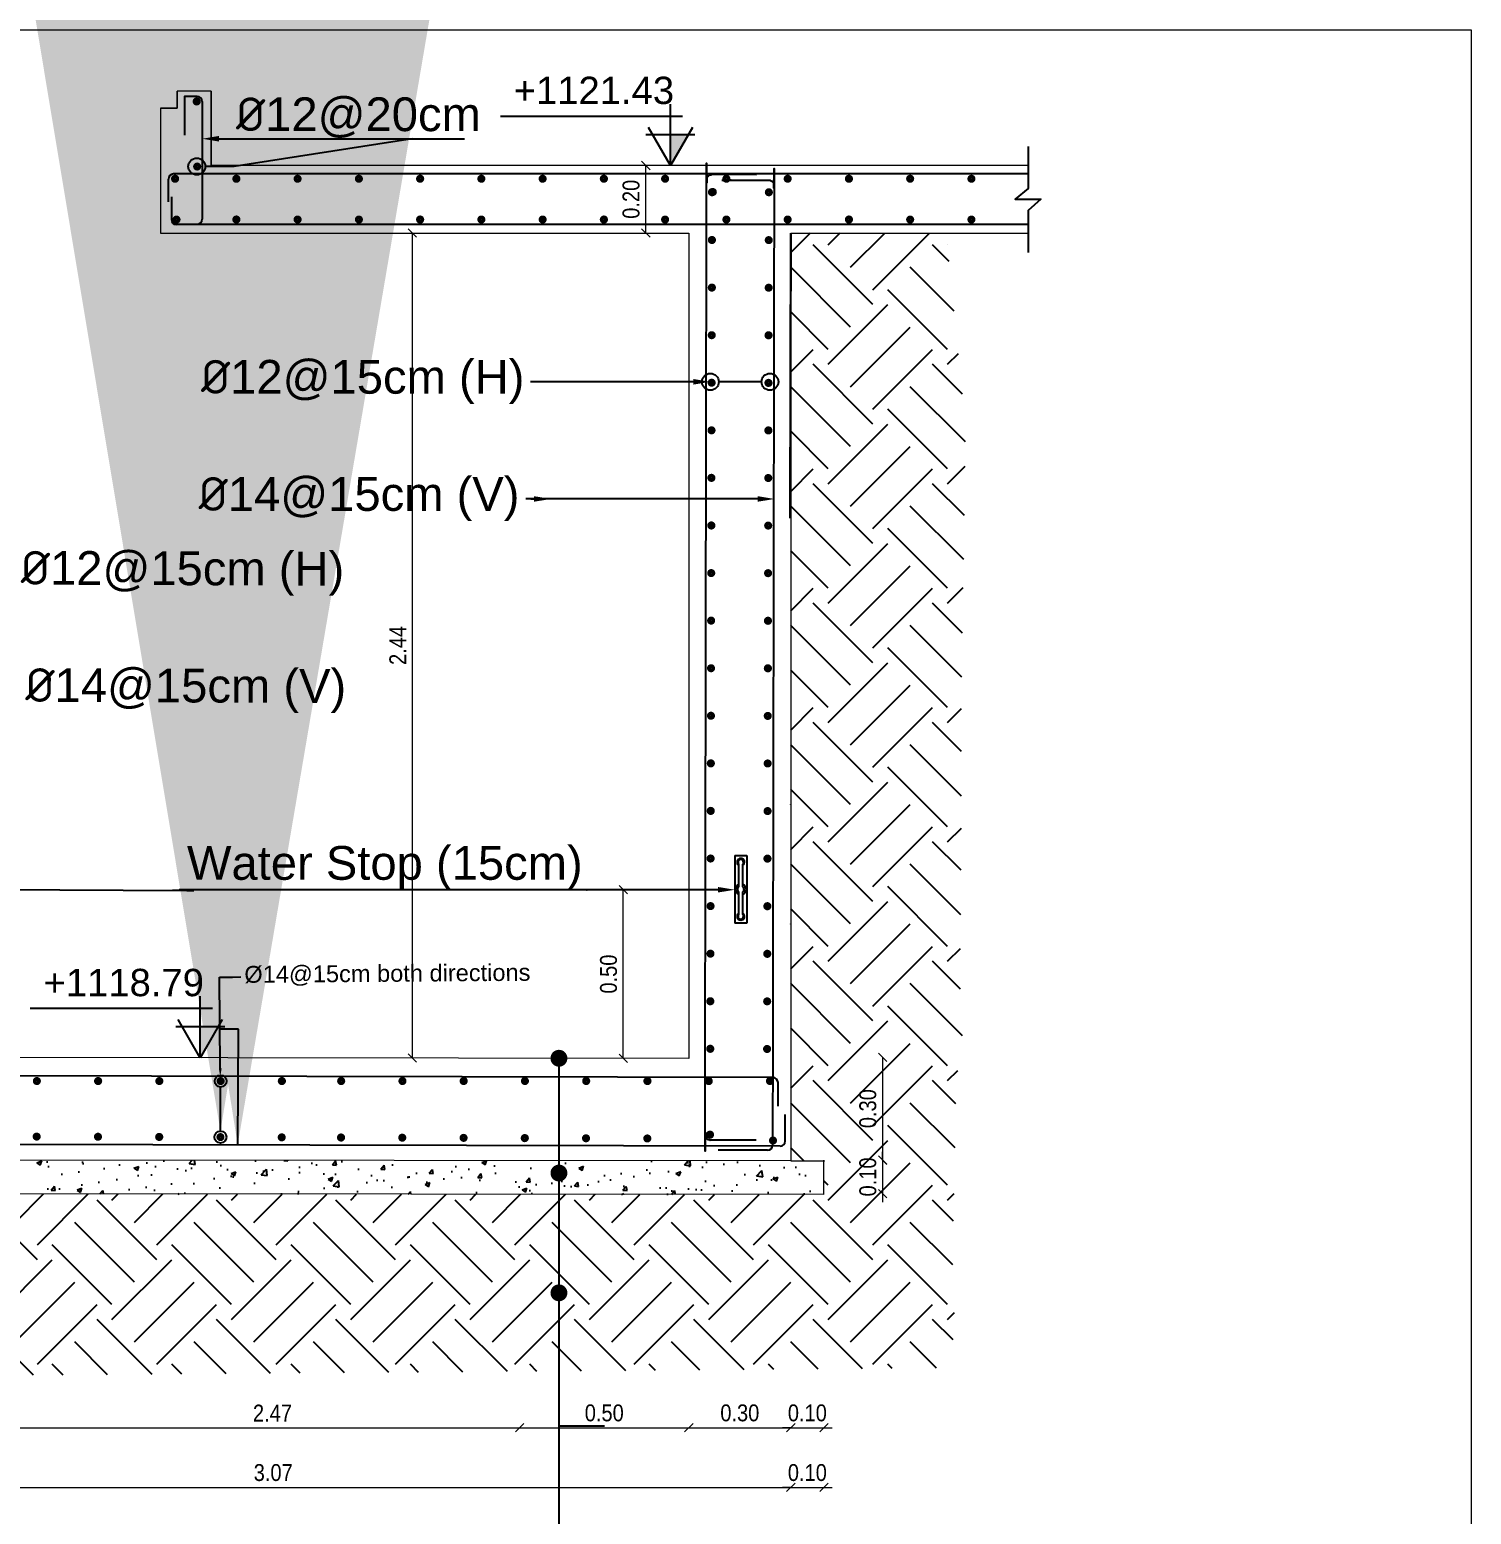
# Model space of a CAD drawing. Header units: metres. Extents: x -55 to 193, y -43 to 92.
# Drawn here: x 154.51 to 171.59, y -6.85 to 10.74 of the extents above; entities that cross this region are included whole.
import ezdxf
from ezdxf import colors
from ezdxf.entities.mleader import LeaderData, LeaderLine
from ezdxf.math import Vec2, Vec3

# ---------------------------------------------------------------- set-up
doc = ezdxf.new("R2010")
doc.units = ezdxf.units.M
doc.header["$MEASUREMENT"] = 0
for name, color, linetype in [('$0$G-G-HATCH', 9, 'Continuous'), ('$2$A-X-SLAB RC', 7, 'Continuous'), ('A-G-HATCH', 9, 'Continuous'), ('A-LEVELS', 9, 'Continuous'), ('L2', 9, 'Continuous'), ('S-BAR', 6, 'Continuous'), ('S-Leaders', 137, 'Continuous'), ('S-Steel', 3, 'Continuous'), ('S-SYMPOLS', 6, 'Continuous'), ('S-Water Stop', 9, 'Continuous'), ('steel', 3, 'Continuous')]:
    doc.layers.add(name, color=color, linetype=linetype)
doc.layers.add('S-CONCRETE', color=2, linetype='Continuous', lineweight=15)
doc.layers.add('S-DIMENSIONS', color=134, linetype='Continuous', lineweight=13)
doc.styles.add('ARIAL', font='arial.ttf')
doc.styles.add('Site 1-200 (m)', font='arial.ttf', dxfattribs={"width": 0.85, "height": 0.2})
doc.styles.get("Standard").update_dxf_attribs({"font": 'arial.ttf'})
doc.styles.add('Tahoma', font='arial.ttf')
doc.dimstyles.new('1-25--', dxfattribs={"dimtxt": 0.36, "dimasz": 0.1, "dimexe": 0.144, "dimexo": 0.144, "dimgap": 0.072, "dimtad": 1, "dimlfac": 0.25, "dimzin": 1, "dimdsep": 46, "dimtxsty": 'Site 1-200 (m)', "dimblk": 'OBLIQUE', "dimcen": 90, "dimse1": 1, "dimse2": 1, "dimclrd": 256, "dimclrt": 256, "dimadec": 3, "dimazin": 0, "dimtfac": 1, "dimtix": 1, "dimtmove": 2, "dimatfit": 3, "dimfxl": 0.144, "dimtolj": 1, "dimlwd": -1, "dimarcsym": 0})
doc.dimstyles.get("Standard").update_dxf_attribs({"dimtxt": 0.18, "dimasz": 0.18, "dimexe": 0.18, "dimexo": 0.0625, "dimgap": 0.09, "dimtad": 0, "dimtih": 1, "dimtoh": 1, "dimdec": 4, "dimzin": 0, "dimdsep": 46, "dimtxsty": 'Standard', "dimcen": 0.09, "dimadec": 0, "dimazin": 0, "dimtfac": 1, "dimtdec": 4, "dimtofl": 0, "dimtmove": 0, "dimatfit": 3, "dimfxl": 1, "dimtolj": 1, "dimtzin": 0, "dimarcsym": 0})

# ---------------------------------------------------------------- blocks, each defined once
blk = doc.blocks.new('_OBLIQUE')
at = {"color": 0, "linetype": 'ByBlock'}
blk.add_line((-0.5, -0.5), (0.5, 0.5), dxfattribs=at)
blk = doc.blocks.new('*D100')
at = {"layer": 'S-DIMENSIONS', "transparency": 16777216}
blk.add_line((152.449, -5.822), (162.315, -5.822), dxfattribs=at)
at = {"layer": 'S-DIMENSIONS', "transparency": 16777216, "xscale": 0.1, "yscale": 0.1, "zscale": 0.1, "rotation": 180}
blk.add_blockref('_OBLIQUE', (152.449, -5.822), dxfattribs=at)
at = {"layer": 'S-DIMENSIONS', "transparency": 16777216, "xscale": 0.1, "yscale": 0.1, "zscale": 0.1}
blk.add_blockref('_OBLIQUE', (162.315, -5.822), dxfattribs=at)
at = {"layer": 'S-DIMENSIONS', "transparency": 16777216, "insert": (157.382, -5.649), "char_height": 0.2, "attachment_point": 5, "style": 'Site 1-200 (m)'}
blk.add_mtext('\\A1;2.47', dxfattribs=at)
blk = doc.blocks.new('*D101')
at = {"layer": 'S-DIMENSIONS', "transparency": 16777216}
blk.add_line((160.31, -5.822), (162.315, -5.822), dxfattribs=at)
at = {"layer": 'S-DIMENSIONS', "transparency": 16777216, "xscale": 0.1, "yscale": 0.1, "zscale": 0.1, "rotation": 180}
blk.add_blockref('_OBLIQUE', (160.31, -5.822), dxfattribs=at)
at = {"layer": 'S-DIMENSIONS', "transparency": 16777216, "xscale": 0.1, "yscale": 0.1, "zscale": 0.1}
blk.add_blockref('_OBLIQUE', (162.315, -5.822), dxfattribs=at)
at = {"layer": 'S-DIMENSIONS', "transparency": 16777216, "insert": (161.313, -5.648), "char_height": 0.2, "attachment_point": 5, "style": 'Site 1-200 (m)'}
blk.add_mtext('\\A1;0.50', dxfattribs=at)
blk = doc.blocks.new('*D102')
at = {"layer": 'S-DIMENSIONS', "transparency": 16777216}
blk.add_line((162.315, -5.822), (163.523, -5.822), dxfattribs=at)
at = {"layer": 'S-DIMENSIONS', "transparency": 16777216, "xscale": 0.1, "yscale": 0.1, "zscale": 0.1, "rotation": 180}
blk.add_blockref('_OBLIQUE', (162.315, -5.822), dxfattribs=at)
at = {"layer": 'S-DIMENSIONS', "transparency": 16777216, "xscale": 0.1, "yscale": 0.1, "zscale": 0.1}
blk.add_blockref('_OBLIQUE', (163.523, -5.822), dxfattribs=at)
at = {"layer": 'S-DIMENSIONS', "transparency": 16777216, "insert": (162.919, -5.648), "char_height": 0.2, "attachment_point": 5, "style": 'Site 1-200 (m)'}
blk.add_mtext('\\A1;0.30', dxfattribs=at)
blk = doc.blocks.new('*D103')
at = {"layer": 'S-DIMENSIONS', "transparency": 16777216}
for p, q in [((163.523, -5.822), (163.423, -5.822)), ((163.523, -5.822), (163.915, -5.822)), ((163.915, -5.822), (164.015, -5.822))]:
    blk.add_line(p, q, dxfattribs=at)
at = {"layer": 'S-DIMENSIONS', "transparency": 16777216, "xscale": 0.1, "yscale": 0.1, "zscale": 0.1}
blk.add_blockref('_OBLIQUE', (163.523, -5.822), dxfattribs=at)
at = {"layer": 'S-DIMENSIONS', "transparency": 16777216, "xscale": 0.1, "yscale": 0.1, "zscale": 0.1, "rotation": 180}
blk.add_blockref('_OBLIQUE', (163.915, -5.822), dxfattribs=at)
at = {"layer": 'S-DIMENSIONS', "transparency": 16777216, "insert": (163.719, -5.648), "char_height": 0.2, "attachment_point": 5, "style": 'Site 1-200 (m)'}
blk.add_mtext('\\A1;0.10', dxfattribs=at)
blk = doc.blocks.new('*D105')
at = {"layer": 'S-DIMENSIONS', "transparency": 16777216}
blk.add_line((151.259, -6.53), (163.523, -6.53), dxfattribs=at)
at = {"layer": 'S-DIMENSIONS', "transparency": 16777216, "xscale": 0.1, "yscale": 0.1, "zscale": 0.1, "rotation": 180}
blk.add_blockref('_OBLIQUE', (151.259, -6.53), dxfattribs=at)
at = {"layer": 'S-DIMENSIONS', "transparency": 16777216, "xscale": 0.1, "yscale": 0.1, "zscale": 0.1}
blk.add_blockref('_OBLIQUE', (163.523, -6.53), dxfattribs=at)
at = {"layer": 'S-DIMENSIONS', "transparency": 16777216, "insert": (157.391, -6.355), "char_height": 0.2, "attachment_point": 5, "style": 'Site 1-200 (m)'}
blk.add_mtext('\\A1;3.07', dxfattribs=at)
blk = doc.blocks.new('*D106')
at = {"layer": 'S-DIMENSIONS', "transparency": 16777216}
for p, q in [((163.523, -6.53), (163.423, -6.53)), ((163.523, -6.53), (163.915, -6.53)), ((163.915, -6.53), (164.015, -6.53))]:
    blk.add_line(p, q, dxfattribs=at)
at = {"layer": 'S-DIMENSIONS', "transparency": 16777216, "xscale": 0.1, "yscale": 0.1, "zscale": 0.1}
blk.add_blockref('_OBLIQUE', (163.523, -6.53), dxfattribs=at)
at = {"layer": 'S-DIMENSIONS', "transparency": 16777216, "xscale": 0.1, "yscale": 0.1, "zscale": 0.1, "rotation": 180}
blk.add_blockref('_OBLIQUE', (163.915, -6.53), dxfattribs=at)
at = {"layer": 'S-DIMENSIONS', "transparency": 16777216, "insert": (163.719, -6.355), "char_height": 0.2, "attachment_point": 5, "style": 'Site 1-200 (m)'}
blk.add_mtext('\\A1;0.10', dxfattribs=at)
blk = doc.blocks.new('*D107')
at = {"layer": 'S-DIMENSIONS', "transparency": 16777216}
blk.add_line((159.039, 8.329), (159.039, -1.442), dxfattribs=at)
at = {"layer": 'S-DIMENSIONS', "transparency": 16777216, "xscale": 0.1, "yscale": 0.1, "zscale": 0.1}
for p, rotation in [((159.039, 8.329), 90), ((159.039, -1.442), 270)]:
    blk.add_blockref('_OBLIQUE', p, dxfattribs=dict(at, rotation=rotation))
at = {"layer": 'S-DIMENSIONS', "transparency": 16777216, "insert": (158.867, 3.444), "char_height": 0.2, "attachment_point": 5, "rotation": 90, "style": 'Site 1-200 (m)'}
blk.add_mtext('\\A1;2.44', dxfattribs=at)
blk = doc.blocks.new('LEV')
at = {"layer": 'A-LEVELS'}
blk.add_hatch(color=254, dxfattribs=at).paths.add_polyline_path([(0.1169, 0.2025), (0, 0.2025), (0, 0)])
for p, q in [((0, 0), (0, 0.405)), ((0.081, 0.324), (-1.119, 0.324)), ((0, 0.2025), (-0.162, 0.2025)), ((0, 0), (-0.1449, 0.2509)), ((0.1449, 0.2509), (0, 0)), ((0.162, 0.2025), (0, 0.2025))]:
    blk.add_line(p, q, dxfattribs=at)
blk = doc.blocks.new('ELEVATION LEVEL')
at = {"layer": 'A-LEVELS', "xscale": -1}
blk.add_blockref('LEV', (0, 0), dxfattribs=at)
at = {"layer": 'A-LEVELS', "style": 'ARIAL'}
blk.add_attdef('+651.35', (0.1128, 0.425), '', height=0.22, rotation=359.99934, dxfattribs=at)
blk = doc.blocks.new('*D108')
at = {"layer": 'S-DIMENSIONS', "transparency": 16777216}
blk.add_line((164.61, -1.435), (164.61, -2.651), dxfattribs=at)
at = {"layer": 'S-DIMENSIONS', "transparency": 16777216, "xscale": 0.1, "yscale": 0.1, "zscale": 0.1}
for p, rotation in [((164.61, -1.435), 90), ((164.61, -2.651), 270)]:
    blk.add_blockref('_OBLIQUE', p, dxfattribs=dict(at, rotation=rotation))
at = {"layer": 'S-DIMENSIONS', "transparency": 16777216, "insert": (164.436, -2.043), "char_height": 0.2, "attachment_point": 5, "rotation": 90, "style": 'Site 1-200 (m)'}
blk.add_mtext('\\A1;0.30', dxfattribs=at)
blk = doc.blocks.new('*D109')
at = {"layer": 'S-DIMENSIONS', "transparency": 16777216}
for p, q in [((164.61, -2.653), (164.61, -2.553)), ((164.61, -2.653), (164.61, -3.05)), ((164.61, -3.05), (164.61, -3.15))]:
    blk.add_line(p, q, dxfattribs=at)
at = {"layer": 'S-DIMENSIONS', "transparency": 16777216, "xscale": 0.1, "yscale": 0.1, "zscale": 0.1}
for p, rotation in [((164.61, -2.653), 270), ((164.61, -3.05), 90)]:
    blk.add_blockref('_OBLIQUE', p, dxfattribs=dict(at, rotation=rotation))
at = {"layer": 'S-DIMENSIONS', "transparency": 16777216, "insert": (164.436, -2.852), "char_height": 0.2, "attachment_point": 5, "rotation": 90, "style": 'Site 1-200 (m)'}
blk.add_mtext('\\A1;0.10', dxfattribs=at)
blk = doc.blocks.new('$0$_Dot')
at = {"color": 0, "linetype": 'ByBlock', "lineweight": -2}
blk.add_line((-0.5, 0), (-1, 0), dxfattribs=at)
at = {"color": 0, "linetype": 'ByBlock', "const_width": 0.5}
blk.add_lwpolyline([(-0.25, 0, 1), (0.25, 0, 1)], format="xyb", close=True, dxfattribs=at)
blk = doc.blocks.new('*D175')
at = {"layer": 'S-DIMENSIONS', "transparency": 16777216}
blk.add_line((161.805, 8.329), (161.805, 9.129), dxfattribs=at)
at = {"layer": 'S-DIMENSIONS', "transparency": 16777216, "xscale": 0.1, "yscale": 0.1, "zscale": 0.1}
for p, rotation in [((161.805, 9.129), 90), ((161.805, 8.329), 270)]:
    blk.add_blockref('_OBLIQUE', p, dxfattribs=dict(at, rotation=rotation))
at = {"layer": 'S-DIMENSIONS', "transparency": 16777216, "insert": (161.631, 8.729), "char_height": 0.2, "attachment_point": 5, "rotation": 90, "style": 'Site 1-200 (m)'}
blk.add_mtext('\\A1;0.20', dxfattribs=at)
blk = doc.blocks.new('A$C10643E65')
at = {"layer": 'L2'}
for p, q in [((-0.69, -0.002), (-0.69, 0.122)), ((-0.69, 0.122), (0.01, 0.122)), ((-0.367, 0.081), (-0.601, 0.081)), ((-0.367, 0.039), (-0.601, 0.039)), ((-0.079, 0.081), (-0.313, 0.081)), ((-0.079, 0.039), (-0.313, 0.039)), ((0.01, 0.122), (0.01, -0.002)), ((-0.69, -0.002), (0.01, -0.002))]:
    blk.add_line(p, q, dxfattribs=at)
for centre, radius, start, end in [((-0.621, 0.06), 0.0386, 32.2293, 327.7707), ((-0.621, 0.06), 0.0283, 46.6545, 313.3455), ((-0.34, 0.06), 0.0546, 22.1414, 157.8586), ((-0.34, 0.06), 0.0546, 202.1414, 337.8586), ((-0.34, 0.06), 0.034, 37.2189, 142.7811), ((-0.34, 0.06), 0.034, 217.2189, 322.7811), ((-0.059, 0.06), 0.0386, 212.2293, 147.7707), ((-0.059, 0.06), 0.0283, 226.6545, 133.3455)]:
    blk.add_arc(centre, radius, start, end, dxfattribs=at)
blk = doc.blocks.new('*D273')
at = {"layer": 'S-DIMENSIONS', "transparency": 16777216}
blk.add_line((161.538, -1.448), (161.538, 0.55), dxfattribs=at)
at = {"layer": 'S-DIMENSIONS', "transparency": 16777216, "xscale": 0.1, "yscale": 0.1, "zscale": 0.1}
for p, rotation in [((161.538, 0.55), 90), ((161.538, -1.448), 270)]:
    blk.add_blockref('_OBLIQUE', p, dxfattribs=dict(at, rotation=rotation))
at = {"layer": 'S-DIMENSIONS', "transparency": 16777216, "insert": (161.364, -0.449), "char_height": 0.2, "attachment_point": 5, "rotation": 90, "style": 'Site 1-200 (m)'}
blk.add_mtext('\\A1;0.50', dxfattribs=at)

msp = doc.modelspace()

# ---------------------------------------------------------------- hatches: boundary and pattern name
at = {"layer": '$0$G-G-HATCH'}
h = msp.add_hatch(dxfattribs=at)
h.set_pattern_fill('AR-CONC', color=256, scale=0.08)
h.set_pattern_definition([(50, (126.31183, -3160.25046), (0.573808146, -0.05020171), [0.06, -0.66]), (355, (126.31183, -3160.25046), (-0.11100107, 0.60175371), [0.048, -0.528]), (100.451444, (126.35965, -3160.25465), (0.46280708, 0.55155199), [0.05099215, -0.56091369]), (46.1842, (126.3118, -3160.09046), (0.85379306, -0.13241542), [0.09, -0.99]), (96.635635, (126.383, -3160.1015), (0.74772956, 0.77929488), [0.07648827, -0.841371]), (351.184164, (126.3118, -3160.0905), (0.74772956, 0.77929488), [0.072, -0.792]), (21, (126.39183, -3160.13046), (0.47752564, -0.32209511), [0.06, -0.66]), (326, (126.39183, -3160.13046), (0.19465227, 0.58012004), [0.048, -0.528]), (71.451445, (126.4316, -3160.1573), (0.6721779, 0.25802492), [0.05099215, -0.56091369]), (37.5, (126.31183, -3160.25046), (0.009727884, 0.266315083), [0, -0.5216, 0, -0.536, 0, -0.53]), (7.5, (126.31183, -3160.25046), (0.21045563, 0.31552937), [0, -0.3056, 0, -0.5096, 0, -0.202]), (327.5, (126.13343, -3160.25046), (0.427057949, -0.018043897), [0, -0.2, 0, -0.624, 0, -0.828]), (317.5, (126.05343, -3160.25046), (0.466548935, 0.080083986), [0, -0.26, 0, -0.4144, 0, -0.588])])
h.paths.add_polyline_path([(163.915, -2.66), (150.849, -2.65), (150.849, -3.05), (163.915, -3.06)])
at = {"layer": 'A-G-HATCH'}
h = msp.add_hatch(dxfattribs=at)
h.set_pattern_fill('EARTH', color=256, scale=4, angle=45)
h.set_pattern_definition([(45, (126.3118, -3165.8384), (1e-16, 1.41421356), [1, -1]), (45, (126.0467, -3165.5732), (1e-16, 1.41421356), [1, -1]), (45, (125.7815, -3165.308), (1e-16, 1.41421356), [1, -1]), (135, (125.7815, -3165.1313), (-1.41421356, 2e-16), [1, -1]), (135, (126.0467, -3164.8661), (-1.41421356, 2e-16), [1, -1]), (135, (126.3118, -3164.6009), (-1.41421356, 2e-16), [1, -1])])
h.paths.add_polyline_path([(149.645, 6.487), (150.849, 7.897), (150.849, 8.329), (149.793, 8.329)], flags=16)
h.paths.add_polyline_path([(151.259, 8.329), (149.489, 6.529), (149.373, 5.422), (149.214, 4.25), (149.271, 0.144), (149.319, -4.151), (149.473, -4.414), (149.556, -4.999), (149.805, -5.234), (157.002, -5.184), (165.401, -5.116), (165.436, -4.905), (165.467, -4.494), (165.435, -4.223), (165.486, -1.68), (165.558, -1.255), (165.53, -0.485), (165.544, 1.215), (165.547, 2.88), (165.596, 6.033), (165.367, 8.329), (163.522, 8.33), (163.523, -2.66), (163.915, -2.66), (163.915, -3.06), (150.849, -3.05), (150.849, -2.65), (151.259, -2.65)])

# ---------------------------------------------------------------- linework, layer by layer
at = {"layer": '$2$A-X-SLAB RC'}
for p, q in [((163.522, 8.329, 26.44), (163.515, 5.576, 26.423)), ((163.515, 4.952, 26.423), (163.522, 8.329, 26.44))]:
    msp.add_line(p, q, dxfattribs=at)
at = {"layer": 'S-BAR', "const_width": 0.0495}
for points, elevation in [([(156.461, 9.888, -1), (156.508, 9.888, -1)], -619.291), ([(156.467, 9.117, -1), (156.513, 9.117, -1)], -619.291), ([(156.252, 8.972, 1), (156.205, 8.972, 1)], 26.423), ([(156.978, 8.972, 1), (156.931, 8.972, 1)], 26.423), ([(157.703, 8.972, 1), (157.657, 8.972, 1)], 26.423), ([(158.429, 8.972, 1), (158.383, 8.972, 1)], 26.423), ([(159.155, 8.972, 1), (159.108, 8.972, 1)], 26.423), ([(159.88, 8.972, 1), (159.834, 8.972, 1)], 26.423), ([(160.606, 8.972, 1), (160.56, 8.972, 1)], 26.423), ([(161.332, 8.972, 1), (161.285, 8.972, 1)], 26.423), ([(162.057, 8.972, 1), (162.011, 8.972, 1)], 26.423), ([(162.783, 8.972, 1), (162.737, 8.972, 1)], 26.423), ([(163.509, 8.972, 1), (163.463, 8.972, 1)], 26.423), ([(164.235, 8.972, 1), (164.188, 8.972, 1)], 26.423), ([(164.96, 8.972, 1), (164.914, 8.972, 1)], 26.423), ([(165.686, 8.972, 1), (165.64, 8.972, 1)], 26.423), ([(162.566, 8.813, -1), (162.613, 8.813, -1)], 26.445), ([(162.576, 8.815, -1), (162.622, 8.815, -1)], 26.445), ([(163.24, 8.812, -1), (163.286, 8.812, -1)], 26.445), ([(156.268, 8.489, 1), (156.222, 8.489, 1)], 26.423), ([(156.978, 8.489, 1), (156.931, 8.489, 1)], 26.423), ([(157.703, 8.489, 1), (157.657, 8.489, 1)], 26.423), ([(158.429, 8.489, 1), (158.383, 8.489, 1)], 26.423), ([(159.155, 8.489, 1), (159.108, 8.489, 1)], 26.423), ([(159.88, 8.489, 1), (159.834, 8.489, 1)], 26.423), ([(160.606, 8.489, 1), (160.56, 8.489, 1)], 26.423), ([(161.332, 8.489, 1), (161.285, 8.489, 1)], 26.423), ([(162.057, 8.489, 1), (162.011, 8.489, 1)], 26.423), ([(162.783, 8.489, 1), (162.737, 8.489, 1)], 26.423), ([(163.509, 8.489, 1), (163.463, 8.489, 1)], 26.423), ([(164.235, 8.489, 1), (164.188, 8.489, 1)], 26.423), ([(164.96, 8.489, 1), (164.914, 8.489, 1)], 26.423), ([(165.686, 8.489, 1), (165.64, 8.489, 1)], 26.423), ([(162.565, 8.247, -1), (162.612, 8.246, -1)], 26.445), ([(163.239, 8.245, -1), (163.285, 8.245, -1)], 26.445), ([(162.564, 7.683, -1), (162.611, 7.683, -1)], 26.445), ([(163.238, 7.682, -1), (163.284, 7.681, -1)], 26.445), ([(162.563, 7.119, -1), (162.609, 7.119, -1)], 26.445), ([(163.236, 7.118, -1), (163.283, 7.118, -1)], 26.445), ([(162.562, 6.556, -1), (162.608, 6.556, -1)], 26.445), ([(163.235, 6.554, -1), (163.282, 6.554, -1)], 26.445), ([(162.561, 5.992, -1), (162.607, 5.992, -1)], 26.445), ([(163.234, 5.991, -1), (163.281, 5.991, -1)], 26.445), ([(162.559, 5.429, -1), (162.606, 5.429, -1)], 26.445), ([(163.233, 5.427, -1), (163.279, 5.427, -1)], 26.445), ([(162.558, 4.865, -1), (162.605, 4.865, -1)], 26.445), ([(163.232, 4.864, -1), (163.278, 4.864, -1)], 26.445), ([(162.557, 4.301, -1), (162.603, 4.301, -1)], 26.445), ([(163.231, 4.3, -1), (163.277, 4.3, -1)], 26.445), ([(162.556, 3.738, -1), (162.602, 3.738, -1)], 26.445), ([(163.229, 3.736, -1), (163.276, 3.736, -1)], 26.445), ([(162.555, 3.174, -1), (162.601, 3.174, -1)], 26.445), ([(163.228, 3.173, -1), (163.275, 3.173, -1)], 26.445), ([(162.554, 2.611, -1), (162.6, 2.611, -1)], 26.445), ([(163.227, 2.609, -1), (163.273, 2.609, -1)], 26.445), ([(162.552, 2.047, -1), (162.599, 2.047, -1)], 26.445), ([(163.226, 2.046, -1), (163.272, 2.046, -1)], 26.445), ([(162.551, 1.484, -1), (162.598, 1.484, -1)], 26.445), ([(163.225, 1.482, -1), (163.271, 1.482, -1)], 26.445), ([(162.55, 0.92, -1), (162.596, 0.92, -1)], 26.445), ([(163.223, 0.919, -1), (163.27, 0.918, -1)], 26.445), ([(162.549, 0.356, -1), (162.595, 0.356, -1)], 26.445), ([(163.222, 0.355, -1), (163.269, 0.355, -1)], 26.445), ([(162.548, -0.207, -1), (162.594, -0.207, -1)], 26.445), ([(163.221, -0.209, -1), (163.268, -0.209, -1)], 26.445), ([(162.546, -0.771, -1), (162.593, -0.771, -1)], 26.445), ([(163.22, -0.772, -1), (163.266, -0.772, -1)], 26.445), ([(162.545, -1.334, -1), (162.592, -1.334, -1)], 26.445), ([(163.219, -1.336, -1), (163.265, -1.336, -1)], 26.445), ([(154.614, -1.716, 1), (154.568, -1.716, 1)], 26.423), ([(155.34, -1.716, 1), (155.293, -1.716, 1)], 26.423), ([(156.065, -1.716, 1), (156.019, -1.716, 1)], 26.423), ([(156.791, -1.716, 1), (156.745, -1.716, 1)], 26.423), ([(157.517, -1.716, 1), (157.47, -1.716, 1)], 26.423), ([(158.219, -1.716, 1), (158.173, -1.716, 1)], 26.423), ([(158.945, -1.716, 1), (158.899, -1.716, 1)], 26.423), ([(159.671, -1.716, 1), (159.624, -1.716, 1)], 26.423), ([(160.396, -1.716, 1), (160.35, -1.716, 1)], 26.423), ([(161.122, -1.716, 1), (161.076, -1.716, 1)], 26.423), ([(161.848, -1.716, 1), (161.801, -1.716, 1)], 26.423), ([(162.574, -1.716, 1), (162.527, -1.716, 1)], 26.423), ([(163.299, -1.716, 1), (163.253, -1.716, 1)], 26.423), ([(154.612, -2.374, -1), (154.566, -2.374, -1)], 26.423), ([(155.338, -2.376, -1), (155.292, -2.376, -1)], 26.423), ([(156.064, -2.378, -1), (156.017, -2.378, -1)], 26.423), ([(156.789, -2.38, -1), (156.743, -2.38, -1)], 26.423), ([(157.515, -2.383, -1), (157.469, -2.383, -1)], 26.423), ([(158.218, -2.385, -1), (158.171, -2.385, -1)], 26.423), ([(158.943, -2.387, -1), (158.897, -2.387, -1)], 26.423), ([(159.669, -2.389, -1), (159.623, -2.389, -1)], 26.423), ([(160.395, -2.392, -1), (160.348, -2.392, -1)], 26.423), ([(161.12, -2.394, -1), (161.074, -2.394, -1)], 26.423), ([(161.846, -2.396, -1), (161.8, -2.396, -1)], 26.423), ([(162.542, -2.351, -1), (162.589, -2.351, -1)], 26.445), ([(163.335, -2.421, 1), (163.289, -2.421, 1)], 26.423)]:
    msp.add_lwpolyline(points, format="xyb", close=True, dxfattribs=dict(at, elevation=elevation))
at = {"layer": 'S-CONCRETE'}
for p, q in [((156.254, 10.009, 26.445), (156.254, 9.809, 26.445)), ((156.254, 9.809, 26.445), (156.254, 10.009, 26.445)), ((156.254, 10.009, 26.445), (156.254, 9.809, 26.445)), ((156.654, 10.009, 26.445), (156.654, 9.129, 26.445)), ((156.054, 9.809, 26.445), (156.254, 9.809, 26.445)), ((156.254, 9.809, 26.445), (156.054, 9.809, 26.445)), ((156.254, 9.809, 26.445), (156.054, 9.809, 26.423)), ((156.054, 9.126, 26.445), (156.054, 8.329, 26.445)), ((166.334, 9.129, 26.423), (156.654, 9.129, 26.445)), ((156.054, 8.329, 26.445), (162.315, 8.329, 26.445)), ((162.315, 8.329, 26.445), (162.315, -1.448, 26.417)), ((163.522, 8.329, 26.445), (163.523, -2.66, 26.423)), ((163.522, 8.329, 26.445), (166.334, 8.329, 26.423)), ((162.315, -1.448, 26.417), (152.449, -1.435, 26.423)), ((163.523, -2.66, 26.423), (151.259, -2.65, 26.423)), ((163.523, -2.66, 26.423), (163.915, -2.66, 26.423)), ((163.915, -3.06, 26.423), (163.915, -2.66, 26.423)), ((163.915, -3.06, 26.423), (150.849, -3.05, 26.423))]:
    msp.add_line(p, q, dxfattribs=at)
at = {"layer": 'S-CONCRETE', "elevation": 26.423}
for points in [[(156.654, 9.129), (156.654, 10.009), (156.254, 10.009)], [(156.054, 9.809), (156.054, 9.126)]]:
    msp.add_lwpolyline(points, dxfattribs=at)
at = {"layer": 'S-DIMENSIONS', "elevation": 26.423}
msp.add_lwpolyline([(90.785, 10.738), (171.585, 10.738), (171.585, -42.362), (90.785, -42.362)], close=True, dxfattribs=at)
at = {"layer": 'S-Leaders'}
for p, q in [((159.037, 9.446, 26.445), (156.927, 9.117, 26.445)), ((156.927, 9.117, 26.445), (156.585, 9.117, 26.445)), ((163.176, 6.567, 26.445), (162.67, 6.567, 26.445)), ((160.776, -5.802, -476.138), (161.316, -5.802, -476.138))]:
    msp.add_line(p, q, dxfattribs=at)
at = {"layer": 'S-Leaders', "linetype": 'ByBlock', "lineweight": -2, "elevation": 26.445}
msp.add_lwpolyline([(156.727, 9.446), (159.656, 9.446)], dxfattribs=at)
at = {"layer": 'S-Leaders', "elevation": -476.138}
msp.add_lwpolyline([(160.776, -1.446), (160.776, -11.326)], dxfattribs=at)
at = {"layer": 'S-Leaders'}
for centre, radius in [((156.485, 9.117, 26.445), 0.1), ((162.57, 6.567, 26.445), 0.1), ((163.276, 6.567, 26.445), 0.1), ((156.768, -1.716, 26.423), 0.0706), ((156.766, -2.38, 26.423), 0.0706)]:
    msp.add_circle(centre, radius, dxfattribs=at)
msp.add_solid([(156.749, 9.479, 26.445), (156.549, 9.446, 26.445), (156.749, 9.413, 26.445)], dxfattribs=at)
at = {"layer": 'S-Steel'}
for p, q in [((156.549, 9.887, 26.445), (156.549, 8.494, 26.445)), ((166.334, 9.029, 26.423), (156.21, 9.029, 26.423)), ((156.15, 8.698, 26.423), (156.15, 8.969, 26.423)), ((156.185, 8.759, 26.423), (156.185, 8.489, 26.423)), ((166.334, 8.429, 26.423), (156.245, 8.429, 26.423)), ((163.372, -2.013, 26.445), (163.372, -1.735, 26.445)), ((163.457, -2.427, -1265.027), (163.457, -2.114, -619.291)), ((163.111, -2.416, 672.179), (162.567, -2.415, 672.179)), ((163.247, -2.535, 672.179), (162.664, -2.534, 672.179))]:
    msp.add_line(p, q, dxfattribs=at)
at = {"layer": 'S-Steel', "elevation": 26.445}
msp.add_lwpolyline([(156.489, 9.947), (156.34, 9.947), (156.34, 9.49)], dxfattribs=at)
at = {"layer": 'S-Steel'}
for centre, start, end in [((156.489, 9.887, 26.445), 0, 90), ((156.21, 8.969, 26.423), 90, 180), ((156.245, 8.489, 26.423), 180, 270), ((163.312, -1.735, -619.291), 360, 89.9769), ((163.397, -2.427, -1265.027), 270, 0), ((163.247, -2.475, 26.443), 269.9109, 359.9109)]:
    msp.add_arc(centre, 0.06, start, end, dxfattribs=at)
at = {"layer": 'S-SYMPOLS', "elevation": 26.423}
msp.add_lwpolyline([(166.334, 9.356), (166.334, 8.856), (166.182, 8.729), (166.486, 8.729), (166.334, 8.597), (166.334, 8.097)], dxfattribs=at)
at = {"layer": 'steel'}
for p, q in [((163.116, 9.02, 26.438), (162.584, 9.021, 26.438)), ((156.215, 8.434, 26.445), (156.489, 8.434, 26.445)), ((163.312, -1.675, -619.291), (151.662, -1.647, -619.313)), ((163.397, -2.487, -619.291), (151.577, -2.46, 26.423))]:
    msp.add_line(p, q, dxfattribs=at)
msp.add_arc((156.489, 8.494, 26.445), 0.06, 270, 0, dxfattribs=at)
for points, weights, knots in [([(162.567, -2.415, 26.443), (162.507, -2.415, 26.443), (162.507, -2.355, 26.443), (162.516, 3.109, 26.44), (162.525, 8.961, 26.438), (162.524, 8.986, 26.438), (162.542, 9.003, 26.438), (162.559, 9.021, 26.438), (162.584, 9.021, 26.438)], [1, 0.707106781187, 1, 1, 1, 0.918961956434, 1, 0.918961956434, 1], [0, 0, 0, 1.570796, 1.570796, 2.570796, 2.570796, 3.381509, 3.381509, 4.192221, 4.192221, 4.192221]), ([(162.706, 8.956, 26.438), (162.985, 8.955, 26.438), (163.264, 8.955, 26.438), (163.323, 8.954, 26.438), (163.325, 8.895, 26.438), (163.316, 3.016, 26.441), (163.307, -2.475, 26.443)], [1, 1, 1, 0.724392978227, 1, 1, 1], [0, 0, 0, 1, 1, 2.521286, 2.521286, 3.521286, 3.521286, 3.521286])]:
    msp.add_rational_spline(points, weights, degree=2, knots=knots, dxfattribs=at)

# ---------------------------------------------------------------- block references
at = {"layer": 'A-LEVELS'}
ref = msp.add_blockref('ELEVATION LEVEL', (162.096, 9.128, 26.432), dxfattribs=dict(at, xscale=-1.8, yscale=1.8, zscale=1.8))
ref.add_attrib('+651.35', '+1121.43', (160.24, 9.857, 26.432), dxfattribs={"height": 0.324, "rotation": 0.0007, "style": 'ARIAL'})
ref = msp.add_blockref('ELEVATION LEVEL', (156.527, -1.44, 26.423), dxfattribs=dict(at, xscale=-1.8, yscale=1.8, zscale=1.8))
ref.add_attrib('+651.35', '+1118.79', (154.67, -0.711, 26.423), dxfattribs={"height": 0.324, "rotation": 0.0007, "style": 'ARIAL'})
at = {"layer": 'S-Leaders', "xscale": 0.2000000000000001, "yscale": 0.2000000000000001, "zscale": 0.2000000000000001, "rotation": 90.00000000000003}
for p in [(160.776, -1.446, -476.138), (160.776, -2.806, -476.138), (160.776, -4.225, -476.138)]:
    msp.add_blockref('$0$_Dot', p, dxfattribs=at)
at = {"layer": 'S-Water Stop', "xscale": 1.142857142857143, "yscale": 1.142857142857143, "zscale": 1.142857142857143, "rotation": 270}
msp.add_blockref('A$C10643E65', (162.862, 0.167, 26.423), dxfattribs=at)

# ---------------------------------------------------------------- texts
at = {"layer": 'S-Leaders', "insert": (159.851, 9.936, 26.445), "char_height": 0.4, "attachment_point": 3, "style": 'Tahoma'}
msp.add_mtext('{\\fISOCPEUR|b0|i0|c0|p34;%%C}12@20cm ', dxfattribs=at)

# ---------------------------------------------------------------- dimensions: what is measured, and where the dimension line sits
at = {"layer": 'S-DIMENSIONS'}
for base, p1, p2, picture, middle in [((161.805, 9.129, -619.334), (162.315, 8.329, 26.445), (162.315, 9.129, 26.432), '*D175', (161.631, 8.729, -619.334)), ((159.039, -1.442, 26.423), (157.515, 8.329, 26.445), (157.382, -1.442, 26.42), '*D107', (158.867, 3.444, 26.423)), ((161.538, 0.55), (162.315, -1.448, 26.417), (162.315, 0.55, 26.423), '*D273', (161.364, -0.449)), ((164.61, -2.651, 26.423), (152.449, -1.435, 26.423), (152.448, -2.651, 26.423), '*D108', (164.436, -2.043, 26.423)), ((164.61, -3.05, 26.423), (154.448, -2.653, 26.423), (150.849, -3.05, 26.423), '*D109', (164.436, -2.852, 26.423))]:
    dim = msp.add_linear_dim(base=base, p1=p1, p2=p2, angle=90, dimstyle='1-25--', dxfattribs=at)
    dim.commit()
    dim.dimension.update_dxf_attribs({"geometry": picture, "text_midpoint": middle})
for base, p1, p2, picture, middle in [((162.315, -5.822, 26.423), (160.31, -1.448, 26.423), (162.315, 0.55, 26.423), '*D101', (161.313, -5.648, 26.423)), ((163.523, -5.822, 26.423), (162.315, 0.55, 26.423), (163.523, -2.66, 26.423), '*D102', (162.919, -5.648, 26.423)), ((162.315, -5.822, 26.423), (152.449, -1.435, 26.423), (162.315, -1.448, 26.417), '*D100', (157.382, -5.649, 26.423)), ((163.523, -6.53, 26.423), (151.259, -2.65, 26.423), (163.523, -2.66, 26.423), '*D105', (157.391, -6.355, 26.423)), ((163.915, -5.822, 26.423), (163.523, -2.66, 26.423), (163.915, -2.66, 26.423), '*D103', (163.719, -5.648, 26.423)), ((163.915, -6.53, 26.423), (163.523, -2.66, 26.423), (163.915, -2.66, 26.423), '*D106', (163.719, -6.355, 26.423))]:
    dim = msp.add_linear_dim(base=base, p1=p1, p2=p2, dimstyle='1-25--', dxfattribs=at)
    dim.commit()
    dim.dimension.update_dxf_attribs({"geometry": picture, "text_midpoint": middle})

# ---------------------------------------------------------------- leaders
at = {"layer": 'S-Leaders'}
for points, override in [([(156.97, -2.472, 2472.069), (156.978, -1.1, 2472.069), (156.764, -1.101, 2472.069)], {"dimasz": 50, "dimgap": 0.09, "dimtad": 0}), ([(156.766, -2.31, 2472.069), (156.765, -1.781, 2472.069)], {"dimasz": 50})]:
    msp.add_leader(points, dimstyle='Standard', override=override, dxfattribs=at)
ml = msp.add_multileader_mtext('Standard', dxfattribs=at)
ml.set_content('{\\fISOCPEUR|b0|i0|c0|p34;%%C}12@15cm (H)', color=256, style='Tahoma')
ml.set_leader_properties(color=256)
ml.build(insert=Vec2(0, 0))
ml.multileader.update_dxf_attribs({"dogleg_length": 20, "arrow_head_size": 0.2})
ctx = ml.context
ctx.base_point, ctx.char_height, ctx.arrow_head_size, ctx.landing_gap_size, ctx.plane_origin = Vec3(156.455, 6.567, 26.445), 0.4, 0.2, 0.08, Vec3(159.419, 6.975, 26.445)
ctx.attachment_type = 1
notes = []
notes.append((ctx, [(0, (1, 1, 0), (161.298, 6.567, 26.445), (-1, 0), 0.857, [(0, [(162.57, 6.567, 26.445), (161.298, 6.567, 26.445)], 0, [])])]))
ctx.mtext.insert, ctx.mtext.flow_direction = Vec3(156.535, 6.826, 26.445), 5
ml = msp.add_multileader_mtext('Standard', dxfattribs=at)
ml.set_content('{\\fISOCPEUR|b0|i0|c0|p34;%%C}14@15cm (V) ', color=256, style='Tahoma')
ml.set_leader_properties(color=256)
ml.build(insert=Vec2(0, 0))
ml.multileader.update_dxf_attribs({"dogleg_length": 20, "arrow_head_size": 0.2})
ctx = ml.context
ctx.base_point, ctx.char_height, ctx.arrow_head_size, ctx.landing_gap_size, ctx.plane_origin = Vec3(156.427, 5.179, 26.445), 0.4, 0.2, 0.08, Vec3(158.565, 7.818, 26.445)
ctx.attachment_type = 1
notes.append((ctx, [(0, (1, 1, 0), (160.479, 5.179, 26.445), (-1, 0), 0.0962, [(0, [(160.68, 5.179, 26.445), (160.444, 5.179, 26.445)], 0, []), (1, [(163.33, 5.179, 26.445)], 0, [])])]))
ctx.mtext.insert, ctx.mtext.flow_direction = Vec3(156.507, 5.438, 26.445), 5
ml = msp.add_multileader_mtext('Standard', dxfattribs=at)
ml.set_content('{\\fISOCPEUR|b0|i0|c0|p34;%%C}12@15cm (H)', color=256, style='Tahoma')
ml.set_leader_properties(color=256)
ml.build(insert=Vec2(0, 0))
ml.multileader.update_dxf_attribs({"dogleg_length": 20, "arrow_head_size": 0.2})
ctx = ml.context
ctx.base_point, ctx.char_height, ctx.arrow_head_size, ctx.landing_gap_size, ctx.plane_origin, ctx.plane_x_axis, ctx.plane_y_axis = Vec3(154.32, 4.306, 26.445), 0.4, 0.2, 0.08, Vec3(155.344, 4.709, 26.445), Vec3(0.999995, -0.00325), Vec3(0.00325, 0.999995)
ctx.attachment_type = 1
notes.append((ctx, [(0, (1, 1, 0), (153.463, 4.308, 26.445), (0.999995, -0.00325), 0.857, [(0, [(152.192, 4.313, 26.445), (153.463, 4.308, 26.445)], 0, [])])]))
ctx.mtext.insert, ctx.mtext.text_direction, ctx.mtext.rotation, ctx.mtext.flow_direction = Vec3(154.401, 4.564, 26.445), Vec3(0.999995, -0.00325), 6.279936, 5
ml = msp.add_multileader_mtext('Standard', dxfattribs=at)
ml.set_content('{\\fISOCPEUR|b0|i0|c0|p34;%%C}14@15cm (V) ', color=256, style='Tahoma')
ml.set_leader_properties(color=256)
ml.build(insert=Vec2(0, 0))
ml.multileader.update_dxf_attribs({"dogleg_length": 20, "arrow_head_size": 0.2})
ctx = ml.context
ctx.base_point, ctx.char_height, ctx.arrow_head_size, ctx.landing_gap_size, ctx.plane_origin, ctx.plane_x_axis, ctx.plane_y_axis = Vec3(154.374, 2.917, 26.445), 0.4, 0.2, 0.08, Vec3(156.201, 5.55, 26.445), Vec3(0.999995, -0.00325), Vec3(0.00325, 0.999995)
ctx.attachment_type = 1
notes.append((ctx, [(0, (1, 1, 0), (154.278, 2.917, 26.445), (0.999995, -0.00325), 0.0962, [(0, [(154.077, 2.918, 26.445), (154.313, 2.917, 26.445)], 0, []), (1, [(151.456, 2.927, 26.445)], 0, [])])]))
ctx.mtext.insert, ctx.mtext.text_direction, ctx.mtext.rotation, ctx.mtext.flow_direction = Vec3(154.455, 3.175, 26.445), Vec3(0.999995, -0.00325), 6.279936, 5
at = {"layer": 'S-Leaders', "ltscale": 0.05}
ml = msp.add_multileader_mtext('Standard', dxfattribs=at)
ml.set_content('Water Stop (15cm)', color=256, style='Tahoma')
ml.set_leader_properties(color=256)
ml.build(insert=Vec2(0, 0))
ml.multileader.update_dxf_attribs({"text_left_attachment_type": 6, "text_right_attachment_type": 6, "dogleg_length": 20, "arrow_head_size": 0.2})
ctx = ml.context
ctx.base_point, ctx.char_height, ctx.arrow_head_size, ctx.landing_gap_size, ctx.plane_origin = Vec3(156.369, 0.55, 26.423), 0.4, 0.2, 0.00004, Vec3(166.862, 2.804, 26.423)
ctx.left_attachment, ctx.right_attachment, ctx.attachment_type = 6, 6, 1
notes.append((ctx, [(0, (1, 1, 0), (161.111, 0.55, 26.423), (-1, 0), 0.08, [(0, [(162.86, 0.55, 26.423), (161.101, 0.55, 26.423)], 0, [])])]))
ctx.mtext.insert, ctx.mtext.flow_direction = Vec3(156.369, 1.068, 26.423), 5
ml = msp.add_multileader_mtext('Standard', dxfattribs=at)
ml.set_content('  ', color=256, style='Tahoma')
ml.set_leader_properties(color=256)
ml.build(insert=Vec2(0, 0))
ml.multileader.update_dxf_attribs({"text_left_attachment_type": 6, "text_right_attachment_type": 6, "dogleg_length": 20, "arrow_head_size": 0.2})
ctx = ml.context
ctx.base_point, ctx.char_height, ctx.arrow_head_size, ctx.landing_gap_size, ctx.plane_origin, ctx.plane_x_axis, ctx.plane_y_axis = Vec3(156.449, 0.543, 26.423), 0.4, 0.2, 0.00004, Vec3(147.909, 2.818, 26.423), Vec3(0.999999, -0.001554), Vec3(0.001554, 0.999999)
ctx.left_attachment, ctx.right_attachment, ctx.attachment_type = 6, 6, 1
notes.append((ctx, [(0, (1, 1, 0), (156.369, 0.543, 26.423), (0.999999, -0.001554), 0.08, [(0, [(151.908, 0.559, 26.423), (153.667, 0.556, 26.423)], 0, [])])]))
ctx.mtext.insert, ctx.mtext.text_direction, ctx.mtext.rotation, ctx.mtext.flow_direction = Vec3(156.449, 0.943, 26.423), Vec3(0.999999, -0.001554), 6.281631, 5
at = {"layer": 'S-Leaders'}
ml = msp.add_multileader_mtext('Standard', dxfattribs=at)
ml.set_content('%%C14@15cm both directions', color=256, style='Tahoma')
ml.set_leader_properties(color=256)
ml.build(insert=Vec2(0, 0))
ml.multileader.update_dxf_attribs({"dogleg_length": 20, "arrow_head_size": 0.1})
ctx = ml.context
ctx.base_point, ctx.char_height, ctx.arrow_head_size, ctx.landing_gap_size, ctx.plane_origin, ctx.plane_x_axis, ctx.plane_y_axis = Vec3(157.009, -0.483, 2472.069), 0.2, 0.1, 0.04, Vec3(156.715, 1.081, 2472.069), Vec3(0.999972, 0.007436), Vec3(-0.007436, 0.999972)
ctx.attachment_type = 1
notes.append((ctx, [(0, (1, 1, 0), (156.909, -0.484, 2472.069), (0.999972, 0.007436), 0.0994, [(0, [(156.764, -1.666, 2472.069), (156.756, -0.485, 2472.069)], 0, [])])]))
ctx.mtext.insert, ctx.mtext.text_direction, ctx.mtext.rotation, ctx.mtext.width, ctx.mtext.flow_direction = Vec3(157.048, -0.353, 2472.069), Vec3(0.999972, 0.007436), 0.007436, 4.39523, 5
for ctx, leaders in notes:
    for number, flags, end, landing, length, lines in leaders:
        leader = LeaderData()
        leader.index, (leader.has_last_leader_line, leader.has_dogleg_vector, leader.attachment_direction) = number, flags
        leader.last_leader_point, leader.dogleg_vector, leader.dogleg_length = Vec3(end), Vec3(landing), length
        for number, points, colour, breaks in lines:
            line = LeaderLine()
            line.index, line.vertices, line.color, line.breaks = number, Vec3.list(points), colors.encode_raw_color(colour), breaks
            leader.lines.append(line)
        ctx.leaders.append(leader)

doc.saveas('drawing.dxf')
